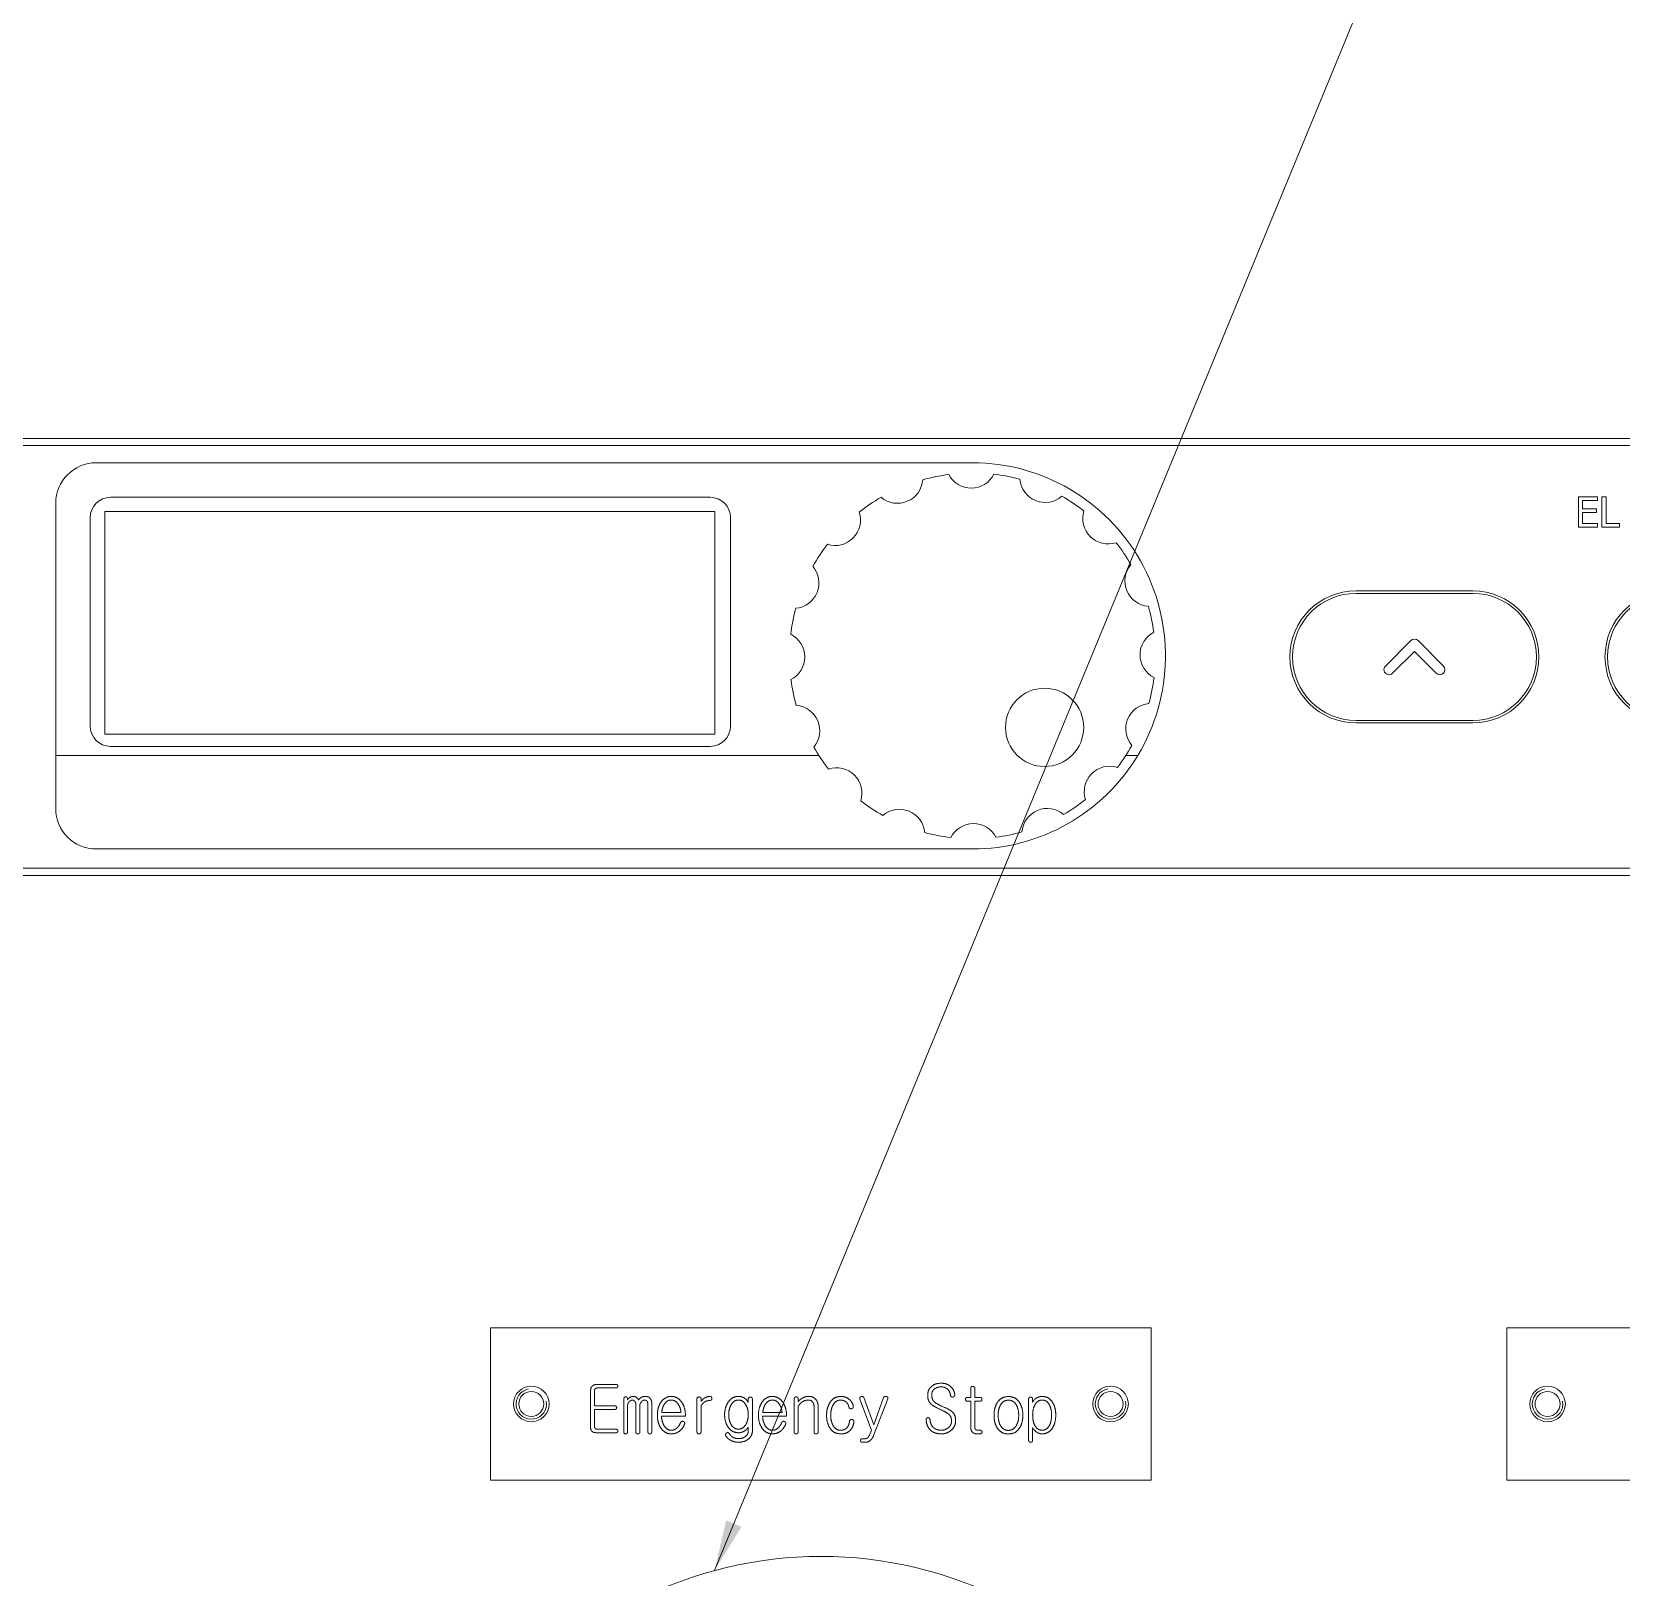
# Model space of a CAD drawing. Header units: inches. Extents: x 0 to 18221, y 0 to 6752.
# Drawn here: x 11158.6 to 11315, y 805.3 to 957.4 of the extents above; entities that cross this region are included whole.
import ezdxf

# ---------------------------------------------------------------- set-up
doc = ezdxf.new("R2010")
doc.units = ezdxf.units.IN
doc.header["$MEASUREMENT"] = 0
for name, color, linetype, lineweight in [('REMOTE_CONTROLBOX$0$가시적인 것(ISO)', 3, 'Continuous', 5), ('REMOTE_CONTROLBOX$0$가시적인 좁은 것(ISO)', 3, 'Continuous', 5), ('REMOTE_CONTROLBOX$0$기호(ISO)', 5, 'Continuous', 5)]:
    doc.layers.add(name, color=color, linetype=linetype, lineweight=lineweight)
doc.styles.add('REMOTE_CONTROLBOX$0$치수 텍스트_PSTEK_POSCO', font='isocp.shx')
doc.dimstyles.new('REMOTE_CONTROLBOX$0$치수_PSTEK_POSCO$7', dxfattribs={"dimscale": 2, "dimtxt": 6, "dimasz": 2.5, "dimexe": 2, "dimexo": 2.5, "dimgap": 1, "dimtad": 1, "dimrnd": 1e-08, "dimdsep": 46, "dimtxsty": 'REMOTE_CONTROLBOX$0$치수 텍스트_PSTEK_POSCO', "dimcen": 0.09, "dimdle": 10, "dimclrd": 7, "dimclre": 7, "dimclrt": 2, "dimadec": 1, "dimazin": 2, "dimtfac": 1, "dimtmove": 0, "dimatfit": 3, "dimfxl": 1, "dimtolj": 1, "dimlwd": -1, "dimlwe": -1, "dimarcsym": 0})

msp = doc.modelspace()

# ---------------------------------------------------------------- linework, layer by layer
at = {"layer": 'REMOTE_CONTROLBOX$0$가시적인 것(ISO)'}
for p, q in [((11074.2684, 917.3611), (11458.2684, 917.3611)), ((11456.9684, 916.6611), (11075.9684, 916.6611)), ((11164.9684, 914.9611), (11251.1684, 914.9611)), ((11160.9684, 886.1611), (11160.9684, 910.9611)), ((11225.3684, 911.5611), (11166.3684, 911.5611)), ((11310.8048, 911.6151), (11312.6817, 911.6151)), ((11310.8048, 908.6151), (11310.8048, 911.6151)), ((11311.2035, 911.2601), (11311.2035, 910.4384)), ((11312.6817, 911.2601), (11311.2035, 911.2601)), ((11311.2035, 910.4384), (11312.582, 910.4384)), ((11312.582, 910.4384), (11312.582, 910.0835)), ((11312.6817, 911.6151), (11312.6817, 911.2601)), ((11313.1193, 911.6151), (11313.518, 911.6151)), ((11313.1193, 908.6151), (11313.1193, 911.6151)), ((11313.518, 911.6151), (11313.518, 908.97)), ((11164.3684, 909.5611), (11164.3684, 889.0611)), ((11165.8184, 888.2611), (11165.8184, 910.1611)), ((11165.8184, 910.1611), (11225.8184, 910.1611)), ((11225.8184, 910.1611), (11225.8184, 888.2611)), ((11227.3684, 889.0611), (11227.3684, 909.5611)), ((11311.2035, 910.0835), (11311.2035, 908.97)), ((11312.582, 910.0835), (11311.2035, 910.0835)), ((11311.2035, 908.97), (11312.6817, 908.97)), ((11312.6817, 908.97), (11312.6817, 908.6151)), ((11313.518, 908.97), (11314.8575, 908.97)), ((11314.8575, 908.97), (11314.8575, 908.6151)), ((11312.6817, 908.6151), (11310.8048, 908.6151)), ((11314.8575, 908.6151), (11313.1193, 908.6151)), ((11288.9184, 902.3611), (11300.4184, 902.3611)), ((11300.4184, 902.1111), (11288.9184, 902.1111)), ((11291.8148, 894.9646), (11294.3148, 897.4646)), ((11294.6684, 896.404), (11292.5219, 894.2575)), ((11296.8148, 894.2575), (11294.6684, 896.404)), ((11295.0219, 897.4646), (11297.5219, 894.9646)), ((11288.9184, 889.6111), (11300.4184, 889.6111)), ((11300.4184, 889.3611), (11288.9184, 889.3611)), ((11225.8184, 888.2611), (11165.8184, 888.2611)), ((11166.3684, 887.0611), (11225.3684, 887.0611)), ((11236.07, 886.1611), (11160.9684, 886.1611)), ((11160.9684, 886.1611), (11160.9684, 880.9611)), ((11267.4459, 886.1611), (11266.2667, 886.1611)), ((11164.9684, 876.9611), (11251.1684, 876.9611)), ((11458.2684, 874.3611), (11074.2684, 874.3611)), ((11456.9684, 875.0611), (11075.9684, 875.0611)), ((11268.7684, 829.8611), (11203.7684, 829.8611)), ((11203.7684, 829.8611), (11203.7684, 814.8611)), ((11268.7684, 814.8611), (11268.7684, 829.8611)), ((11368.7684, 829.8611), (11303.7684, 829.8611)), ((11303.7684, 829.8611), (11303.7684, 814.8611)), ((11214.3176, 824.2871), (11216.0857, 824.2871)), ((11248.0741, 824.3972), (11248.1518, 824.3972)), ((11213.5922, 820.1485), (11213.5922, 823.5552)), ((11213.9937, 823.6588), (11213.9937, 822.1692)), ((11216.0857, 823.9308), (11214.2722, 823.9308)), ((11216.8694, 819.5979), (11216.8694, 822.8298)), ((11217.2515, 822.8428), (11217.2515, 822.7715)), ((11224.0715, 819.6174), (11224.0715, 822.8687)), ((11224.473, 822.8687), (11224.473, 822.6031)), ((11229.1233, 822.5125), (11229.1233, 822.8557)), ((11229.5248, 822.8557), (11229.5248, 819.7016)), ((11233.6375, 819.6109), (11233.6375, 822.8557)), ((11234.0391, 822.8492), (11234.0391, 822.6031)), ((11241.2476, 819.7728), (11240.1013, 822.8298)), ((11240.4899, 822.9982), (11241.4678, 820.2974)), ((11242.8538, 822.8751), (11241.4549, 819.2417)), ((11241.4678, 820.2974), (11242.4393, 822.9788)), ((11250.6518, 822.9917), (11251.008, 822.9917)), ((11251.008, 822.9917), (11251.008, 823.892)), ((11251.4095, 823.892), (11251.4095, 822.9917)), ((11251.4095, 822.9917), (11251.9406, 822.9917)), ((11256.701, 818.7948), (11256.701, 822.8298)), ((11257.1026, 822.8298), (11257.1026, 822.5513)), ((11213.9937, 822.1692), (11215.9756, 822.1692)), ((11213.9937, 821.813), (11213.9937, 820.1549)), ((11215.9756, 821.813), (11213.9937, 821.813)), ((11217.2515, 822.3052), (11217.2515, 819.6174)), ((11218.0611, 819.5979), (11218.0611, 822.2922)), ((11218.4432, 822.2858), (11218.4432, 819.585)), ((11219.2463, 819.6239), (11219.2463, 822.2599)), ((11219.6285, 822.2922), (11219.6285, 819.6368)), ((11222.9316, 821.1523), (11220.5805, 821.1523)), ((11220.6, 821.5086), (11222.4976, 821.5086)), ((11222.9316, 821.2495), (11222.9316, 821.1523)), ((11224.473, 822.1498), (11224.473, 819.6174)), ((11232.8798, 821.1523), (11230.5287, 821.1523)), ((11230.5481, 821.5086), (11232.4458, 821.5086)), ((11232.8798, 821.2495), (11232.8798, 821.1523)), ((11234.0391, 822.1498), (11234.0391, 819.6174)), ((11235.5935, 819.5915), (11235.5935, 822.0526)), ((11235.995, 822.1174), (11235.995, 819.5979)), ((11248.0676, 821.7935), (11248.0028, 821.8259)), ((11251.008, 822.6355), (11250.6518, 822.6355)), ((11251.008, 820.0384), (11251.008, 822.6355)), ((11251.4095, 822.6355), (11251.4095, 820.0643)), ((11251.9406, 822.6355), (11251.4095, 822.6355)), ((11216.0857, 819.5267), (11214.2334, 819.5267)), ((11214.2528, 819.8829), (11216.0857, 819.8829)), ((11229.1233, 819.6951), (11229.1233, 820.0772)), ((11241.0404, 819.2935), (11241.2476, 819.7728)), ((11251.6945, 819.7728), (11251.9277, 819.7728)), ((11257.1026, 819.9995), (11257.1026, 818.7819)), ((11240.3409, 818.9438), (11240.6323, 818.9438)), ((11240.6323, 818.5876), (11240.3409, 818.5876)), ((11251.9277, 819.4166), (11251.6233, 819.4166)), ((11203.7684, 814.8611), (11268.7684, 814.8611)), ((11303.7684, 814.8611), (11368.7684, 814.8611))]:
    msp.add_line(p, q, dxfattribs=at)
for centre, radius in [((11258.2789, 888.9297), 3.85), ((11207.7684, 822.3611), 1.75), ((11207.7684, 822.3611), 1.2295), ((11264.7684, 822.3611), 1.75), ((11264.7684, 822.3611), 1.2295), ((11307.7684, 822.3611), 1.75), ((11307.7684, 822.3611), 1.2295)]:
    msp.add_circle(centre, radius, dxfattribs=at)
for centre, radius, start, end in [((11164.9684, 910.9611), 4, 90, 180), ((11251.1684, 895.9611), 19, 328.949761, 90), ((11251.1684, 895.9611), 18, 97.424155, 105.717318), ((11251.062, 914.9608), 2.5, 207.402604, 333.238869), ((11251.1684, 895.9611), 18, 74.924155, 83.217318), ((11243.7992, 913.4738), 2.5, 229.902604, 355.738869), ((11258.341, 913.5552), 2.5, 184.902604, 310.738869), ((11166.3684, 909.5611), 2, 90, 180), ((11225.3684, 909.5611), 2, 0, 90), ((11251.1684, 895.9611), 18, 119.924155, 128.217318), ((11251.1684, 895.9611), 18, 52.424155, 60.717318), ((11264.528, 909.4711), 2.5, 162.402604, 288.238869), ((11237.6583, 909.3207), 2.5, 252.402604, 18.238869), ((11251.1684, 895.9611), 18, 29.924155, 38.217318), ((11251.1684, 895.9611), 18, 142.424155, 150.717318), ((11233.5742, 903.1337), 2.5, 274.902604, 40.738869), ((11268.6811, 903.3302), 2.5, 139.902604, 265.738869), ((11288.9184, 895.8611), 6.5, 90, 270), ((11288.9184, 895.8611), 6.25, 90, 270), ((11300.4184, 895.8611), 6.5, 270, 90), ((11300.4184, 895.8611), 6.25, 270, 90), ((11319.9184, 895.8611), 6.5, 90, 270), ((11319.9184, 895.8611), 6.25, 90, 270), ((11251.1684, 895.9611), 18, 164.924155, 173.217318), ((11251.1684, 895.9611), 18, 7.424155, 15.717318), ((11232.1687, 895.8547), 2.5, 297.402604, 63.238869), ((11270.1681, 896.0674), 2.5, 117.402604, 243.238869), ((11294.6684, 897.1111), 0.5, 45, 135), ((11292.1684, 894.6111), 0.5, 134.999999, 315), ((11297.1684, 894.6111), 0.5, 225, 45), ((11251.1684, 895.9611), 18, 187.424155, 195.717318), ((11251.1684, 895.9611), 18, 344.924155, 353.217318), ((11233.6556, 888.5919), 2.5, 319.902604, 85.738869), ((11268.7625, 888.7885), 2.5, 94.902604, 220.738869), ((11166.3684, 889.0611), 2, 180, 270), ((11225.3684, 889.0611), 2, 270, 0), ((11251.1684, 895.9611), 18, 209.924155, 218.217318), ((11251.1684, 895.9611), 18, 322.424155, 330.717318), ((11251.1684, 895.9611), 19, 270, 328.949761), ((11237.8087, 882.451), 2.5, 342.402604, 108.238869), ((11264.6784, 882.6015), 2.5, 72.402604, 198.238869), ((11164.9684, 880.9611), 4, 180, 270), ((11251.1684, 895.9611), 18, 232.424155, 240.717318), ((11243.9957, 878.3669), 2.5, 4.902604, 130.738869), ((11258.5375, 878.4483), 2.5, 49.902604, 175.738869), ((11251.1684, 895.9611), 18, 299.924155, 308.217318), ((11251.2747, 876.9614), 2.5, 27.402604, 153.238869), ((11251.1684, 895.9611), 18, 254.924155, 263.217318), ((11251.1684, 895.9611), 18, 277.424155, 285.717318), ((11236.2684, 767.3611), 40, 36.630498, 143.369502)]:
    msp.add_arc(centre, radius, start, end, dxfattribs=at)
for points in [[(11213.7671, 824.1187), (11213.9355, 824.2871), (11214.3176, 824.2871)], [(11216.0857, 824.2871), (11216.1764, 824.2871), (11216.2347, 824.2352)], [(11216.2347, 824.2352), (11216.2865, 824.1834), (11216.2865, 824.1122)], [(11247.1479, 824.0928), (11247.5041, 824.3972), (11248.0741, 824.3972)], [(11248.1518, 824.3972), (11248.7023, 824.3972), (11249.0715, 824.0345)], [(11213.5922, 823.5552), (11213.5922, 823.9438), (11213.7671, 824.1187)], [(11214.0585, 823.8531), (11213.9937, 823.7819), (11213.9937, 823.6588)], [(11214.2722, 823.9308), (11214.1362, 823.9308), (11214.0585, 823.8531)], [(11216.2347, 823.9891), (11216.1829, 823.9308), (11216.0857, 823.9308)], [(11216.2865, 824.1122), (11216.2865, 824.0409), (11216.2347, 823.9891)], [(11216.8694, 822.8298), (11216.8694, 822.9399), (11216.9277, 823.0047)], [(11216.9277, 823.0047), (11216.9795, 823.063), (11217.0572, 823.063)], [(11217.0572, 823.063), (11217.1349, 823.063), (11217.1868, 823.0047)], [(11217.1868, 823.0047), (11217.2515, 822.9464), (11217.2515, 822.8428)], [(11217.2515, 822.7715), (11217.3292, 822.9011), (11217.4393, 822.9852)], [(11217.4393, 822.9852), (11217.6013, 823.1018), (11217.7826, 823.1018)], [(11217.7308, 822.7456), (11217.5818, 822.7456), (11217.4458, 822.6226)], [(11217.9575, 822.6096), (11217.8603, 822.7456), (11217.7308, 822.7456)], [(11217.7826, 823.1018), (11217.964, 823.1018), (11218.1259, 822.9917)], [(11218.1259, 822.9917), (11218.2684, 822.8881), (11218.3202, 822.7391)], [(11218.3202, 822.7391), (11218.4497, 822.927), (11218.5987, 823.0112)], [(11218.5987, 823.0112), (11218.7671, 823.1018), (11219.0002, 823.1018)], [(11218.9031, 822.7456), (11218.7671, 822.7456), (11218.6375, 822.6096)], [(11219.1557, 822.629), (11219.0715, 822.7456), (11218.9031, 822.7456)], [(11219.0002, 823.1018), (11219.3046, 823.1018), (11219.4665, 822.9075)], [(11219.4665, 822.9075), (11219.6285, 822.7068), (11219.6285, 822.2922)], [(11220.5222, 822.5319), (11220.9108, 823.1018), (11221.5456, 823.1018)], [(11221.5456, 822.7456), (11221.1181, 822.7456), (11220.8526, 822.3246)], [(11221.5456, 823.1018), (11222.1738, 823.1018), (11222.5689, 822.5319)], [(11222.2386, 822.3182), (11221.9665, 822.7456), (11221.5456, 822.7456)], [(11224.0715, 822.8687), (11224.0715, 822.9529), (11224.1298, 823.0047)], [(11224.1298, 823.0047), (11224.188, 823.05), (11224.2722, 823.05)], [(11224.2722, 823.05), (11224.35, 823.05), (11224.4083, 823.0112)], [(11224.4083, 823.0112), (11224.473, 822.9593), (11224.473, 822.8687)], [(11224.473, 822.6031), (11224.6349, 822.8298), (11224.8228, 822.9464)], [(11225.3733, 822.7068), (11225.0559, 822.7068), (11224.8098, 822.5448)], [(11224.8228, 822.9464), (11225.0754, 823.1018), (11225.3862, 823.1018)], [(11225.4963, 822.7715), (11225.451, 822.7068), (11225.3733, 822.7068)], [(11225.3862, 823.1018), (11225.451, 823.1018), (11225.4899, 823.0435)], [(11225.4899, 823.0435), (11225.5352, 822.9852), (11225.5352, 822.9075)], [(11225.5352, 822.9075), (11225.5352, 822.8233), (11225.4963, 822.7715)], [(11227.1414, 822.5384), (11227.53, 823.1018), (11228.1647, 823.1018)], [(11228.1583, 822.7456), (11227.7178, 822.7456), (11227.4393, 822.2922)], [(11228.8642, 822.2922), (11228.5922, 822.7456), (11228.1583, 822.7456)], [(11228.1647, 823.1018), (11228.4562, 823.1018), (11228.7023, 822.9593)], [(11228.7023, 822.9593), (11228.9614, 822.8039), (11229.1233, 822.5125)], [(11229.1233, 822.8557), (11229.1233, 822.9464), (11229.1816, 822.9982)], [(11229.1816, 822.9982), (11229.2399, 823.0435), (11229.3241, 823.0435)], [(11229.3241, 823.0435), (11229.4018, 823.0435), (11229.4601, 822.9982)], [(11229.4601, 822.9982), (11229.5248, 822.9464), (11229.5248, 822.8557)], [(11230.4704, 822.5319), (11230.859, 823.1018), (11231.4937, 823.1018)], [(11231.4937, 822.7456), (11231.0663, 822.7456), (11230.8007, 822.3246)], [(11231.4937, 823.1018), (11232.122, 823.1018), (11232.5171, 822.5319)], [(11232.1868, 822.3182), (11231.9147, 822.7456), (11231.4937, 822.7456)], [(11233.6375, 822.8557), (11233.6375, 822.9529), (11233.6958, 823.0047)], [(11233.6958, 823.0047), (11233.7541, 823.0565), (11233.8383, 823.0565)], [(11233.8383, 823.0565), (11233.916, 823.0565), (11233.9743, 823.0047)], [(11233.9743, 823.0047), (11234.0391, 822.9464), (11234.0391, 822.8492)], [(11234.0391, 822.6031), (11234.2075, 822.7909), (11234.4083, 822.914)], [(11235.0365, 822.7456), (11234.6673, 822.7456), (11234.3694, 822.5189)], [(11234.4083, 822.914), (11234.7321, 823.1018), (11235.0948, 823.1018)], [(11235.4575, 822.5384), (11235.315, 822.7456), (11235.0365, 822.7456)], [(11235.0948, 823.1018), (11235.438, 823.1018), (11235.6842, 822.8881)], [(11235.6842, 822.8881), (11235.995, 822.6226), (11235.995, 822.1174)], [(11237.1803, 822.5319), (11237.5689, 823.1018), (11238.236, 823.1018)], [(11238.2101, 822.7456), (11237.7502, 822.7456), (11237.4782, 822.2858)], [(11238.7412, 822.5513), (11238.508, 822.7456), (11238.2101, 822.7456)], [(11238.236, 823.1018), (11238.7217, 823.1018), (11239.0779, 822.7909)], [(11239.0779, 822.7909), (11239.4083, 822.4995), (11239.4536, 822.1174)], [(11240.1013, 822.8298), (11240.0624, 822.914), (11240.1077, 822.9852)], [(11240.1077, 822.9852), (11240.1401, 823.05), (11240.2243, 823.0824)], [(11240.2243, 823.0824), (11240.302, 823.1213), (11240.3733, 823.1018)], [(11240.3733, 823.1018), (11240.4575, 823.0824), (11240.4899, 822.9982)], [(11242.4393, 822.9788), (11242.4652, 823.063), (11242.5494, 823.0889)], [(11242.5494, 823.0889), (11242.6272, 823.1148), (11242.7114, 823.0954)], [(11242.7114, 823.0954), (11242.7956, 823.0759), (11242.8344, 823.0176)], [(11242.8344, 823.0176), (11242.8798, 822.9529), (11242.8538, 822.8751)], [(11246.7722, 823.186), (11246.7722, 823.7689), (11247.1479, 824.0928)], [(11247.1155, 822.3376), (11246.7722, 822.6549), (11246.7722, 823.186)], [(11247.4588, 823.8466), (11247.1738, 823.6329), (11247.1738, 823.3026)], [(11247.1738, 823.3026), (11247.1738, 822.8492), (11247.3551, 822.6355)], [(11248.0935, 824.0409), (11247.7308, 824.0409), (11247.4588, 823.8466)], [(11248.7088, 823.8272), (11248.4497, 824.0409), (11248.0935, 824.0409)], [(11249.0132, 823.2055), (11248.9808, 823.5941), (11248.7088, 823.8272)], [(11249.0909, 823.0694), (11249.0197, 823.1148), (11249.0132, 823.2055)], [(11249.0715, 824.0345), (11249.3953, 823.7171), (11249.4342, 823.2897)], [(11249.2399, 823.0306), (11249.1557, 823.0241), (11249.0909, 823.0694)], [(11249.3823, 823.1083), (11249.3305, 823.0435), (11249.2399, 823.0306)], [(11249.4342, 823.2897), (11249.4406, 823.1796), (11249.3823, 823.1083)], [(11250.5028, 822.8169), (11250.5028, 822.9917), (11250.6518, 822.9917)], [(11250.6518, 822.6355), (11250.5028, 822.6355), (11250.5028, 822.8169)], [(11251.008, 823.892), (11251.008, 823.9891), (11251.0663, 824.0409)], [(11251.0663, 824.0409), (11251.1246, 824.0863), (11251.2088, 824.0863)], [(11251.2088, 824.0863), (11251.2865, 824.0863), (11251.3448, 824.0409)], [(11251.3448, 824.0409), (11251.4095, 823.9891), (11251.4095, 823.892)], [(11251.9406, 822.9917), (11252.1155, 822.9917), (11252.1155, 822.8169)], [(11252.1155, 822.8169), (11252.109, 822.6355), (11251.9406, 822.6355)], [(11253.6375, 822.5189), (11254.0261, 823.0889), (11254.7191, 823.0889)], [(11254.7191, 822.7327), (11254.2204, 822.7327), (11253.9484, 822.2728)], [(11254.7191, 823.0889), (11255.4121, 823.0889), (11255.7943, 822.5189)], [(11255.4834, 822.2728), (11255.2114, 822.7327), (11254.7191, 822.7327)], [(11256.701, 822.8298), (11256.701, 822.9399), (11256.7658, 822.9982)], [(11256.7658, 822.9982), (11256.8176, 823.0435), (11256.9018, 823.0435)], [(11256.9018, 823.0435), (11256.9795, 823.0371), (11257.0378, 822.9852)], [(11257.0378, 822.9852), (11257.1026, 822.927), (11257.1026, 822.8298)], [(11257.1026, 822.5513), (11257.2386, 822.7845), (11257.4652, 822.9334)], [(11258.0417, 822.7456), (11257.5818, 822.7456), (11257.3292, 822.2858)], [(11257.4652, 822.9334), (11257.7308, 823.1018), (11258.0417, 823.1018)], [(11258.0417, 823.1018), (11258.6829, 823.1018), (11259.0456, 822.5319)], [(11258.7412, 822.2858), (11258.4886, 822.7456), (11258.0417, 822.7456)], [(11215.9756, 822.1692), (11216.0598, 822.1692), (11216.1181, 822.1174)], [(11216.1181, 821.8713), (11216.0663, 821.813), (11215.9756, 821.813)], [(11216.1181, 822.1174), (11216.1634, 822.0656), (11216.1699, 821.9943)], [(11216.1699, 821.9943), (11216.1699, 821.9231), (11216.1181, 821.8713)], [(11217.4458, 822.6226), (11217.3098, 822.4995), (11217.2515, 822.3052)], [(11218.0611, 822.2922), (11218.0611, 822.4736), (11217.9575, 822.6096)], [(11218.6375, 822.6096), (11218.5145, 822.4801), (11218.4432, 822.2858)], [(11219.2463, 822.2599), (11219.2463, 822.5125), (11219.1557, 822.629)], [(11220.1725, 821.2495), (11220.1725, 822.0073), (11220.5222, 822.5319)], [(11220.5222, 819.9865), (11220.1725, 820.5047), (11220.1725, 821.2495)], [(11220.5805, 821.1523), (11220.6064, 820.6083), (11220.8396, 820.2197)], [(11220.8526, 822.3246), (11220.6323, 821.9749), (11220.6, 821.5086)], [(11222.4976, 821.5086), (11222.4652, 821.9619), (11222.2386, 822.3182)], [(11222.5689, 822.5319), (11222.9316, 822.0008), (11222.9316, 821.2495)], [(11224.8098, 822.5448), (11224.5896, 822.4023), (11224.473, 822.1498)], [(11226.7917, 821.3078), (11226.7917, 822.0202), (11227.1414, 822.5384)], [(11227.1414, 820.0707), (11226.7917, 820.5759), (11226.7917, 821.3078)], [(11227.4393, 822.2922), (11227.1932, 821.8777), (11227.1932, 821.3143)], [(11227.1932, 821.3143), (11227.1932, 820.7249), (11227.4393, 820.3169)], [(11229.1168, 821.3143), (11229.1168, 821.8777), (11228.8642, 822.2922)], [(11228.8642, 820.3169), (11229.1168, 820.7249), (11229.1168, 821.3143)], [(11230.1207, 821.2495), (11230.1207, 822.0073), (11230.4704, 822.5319)], [(11230.4704, 819.9865), (11230.1207, 820.5047), (11230.1207, 821.2495)], [(11230.5287, 821.1523), (11230.5546, 820.6083), (11230.7878, 820.2197)], [(11230.8007, 822.3246), (11230.5805, 821.9749), (11230.5481, 821.5086)], [(11232.4458, 821.5086), (11232.4134, 821.9619), (11232.1868, 822.3182)], [(11232.5171, 822.5319), (11232.8798, 822.0008), (11232.8798, 821.2495)], [(11234.3694, 822.5189), (11234.2075, 822.3894), (11234.0391, 822.1498)], [(11235.5935, 822.0526), (11235.5935, 822.357), (11235.4575, 822.5384)], [(11236.8241, 821.2495), (11236.8241, 822.0073), (11237.1803, 822.5319)], [(11237.1608, 819.9671), (11236.8241, 820.4658), (11236.8241, 821.2495)], [(11237.4782, 822.2858), (11237.2321, 821.8713), (11237.2321, 821.256)], [(11237.2321, 821.256), (11237.2321, 820.6277), (11237.4782, 820.2132)], [(11239.0132, 822.072), (11238.9678, 822.357), (11238.7412, 822.5513)], [(11239.0974, 821.9231), (11239.0261, 821.9749), (11239.0132, 822.072)], [(11239.2528, 821.8842), (11239.1686, 821.8777), (11239.0974, 821.9231)], [(11239.3953, 821.9555), (11239.3435, 821.8972), (11239.2528, 821.8842)], [(11239.4536, 822.1174), (11239.4601, 822.0267), (11239.3953, 821.9555)], [(11248.0028, 821.8259), (11247.3357, 822.1368), (11247.1155, 822.3376)], [(11247.3551, 822.6355), (11247.5365, 822.4218), (11248.1453, 822.1498)], [(11248.8772, 821.3272), (11248.6958, 821.4956), (11248.0676, 821.7935)], [(11248.1453, 822.1498), (11248.9419, 821.8), (11249.1751, 821.5928)], [(11249.1233, 820.6796), (11249.1233, 821.0941), (11248.8772, 821.3272)], [(11249.1751, 821.5928), (11249.5248, 821.2884), (11249.5248, 820.7184)], [(11253.3007, 821.243), (11253.3007, 822.0137), (11253.6375, 822.5189)], [(11253.6375, 819.9736), (11253.3007, 820.4788), (11253.3007, 821.243)], [(11253.9484, 822.2728), (11253.7088, 821.8713), (11253.7088, 821.243)], [(11253.7088, 821.243), (11253.7088, 820.6277), (11253.9484, 820.2197)], [(11255.7295, 821.243), (11255.7295, 821.8713), (11255.4834, 822.2728)], [(11255.4834, 820.2197), (11255.7295, 820.6277), (11255.7295, 821.243)], [(11255.7943, 822.5189), (11256.1375, 822.0137), (11256.1375, 821.243)], [(11256.1375, 821.243), (11256.1375, 820.4788), (11255.7943, 819.9736)], [(11257.3292, 822.2858), (11257.1026, 821.8777), (11257.1026, 821.256)], [(11257.1026, 821.256), (11257.1026, 820.6407), (11257.3292, 820.2327)], [(11258.9678, 821.256), (11258.9678, 821.8777), (11258.7412, 822.2858)], [(11258.7412, 820.2327), (11258.9678, 820.6407), (11258.9678, 821.256)], [(11259.0456, 822.5319), (11259.3759, 822.0267), (11259.3759, 821.2625)], [(11259.3759, 821.2625), (11259.3759, 820.4982), (11259.0456, 819.993)], [(11213.7347, 819.6757), (11213.5922, 819.8117), (11213.5922, 820.1485)], [(11214.2334, 819.5267), (11213.8772, 819.5267), (11213.7347, 819.6757)], [(11213.9937, 820.1549), (11213.9937, 820.0189), (11214.065, 819.9542)], [(11214.065, 819.9542), (11214.1298, 819.8829), (11214.2528, 819.8829)], [(11216.0857, 819.8829), (11216.1829, 819.8829), (11216.2476, 819.8311)], [(11216.2476, 819.585), (11216.1829, 819.5267), (11216.0857, 819.5267)], [(11216.2476, 819.8311), (11216.2994, 819.7793), (11216.2994, 819.708)], [(11216.2994, 819.708), (11216.2994, 819.6368), (11216.2476, 819.585)], [(11216.9277, 819.4555), (11216.8694, 819.5073), (11216.8694, 819.5979)], [(11217.2515, 819.6174), (11217.2515, 819.5267), (11217.1868, 819.4684)], [(11218.1194, 819.4555), (11218.0611, 819.5073), (11218.0611, 819.5979)], [(11218.4432, 819.585), (11218.4432, 819.5073), (11218.3785, 819.4555)], [(11219.3046, 819.4619), (11219.2463, 819.5202), (11219.2463, 819.6239)], [(11219.6285, 819.6368), (11219.6285, 819.5332), (11219.5637, 819.4684)], [(11221.5456, 819.4166), (11220.9108, 819.4166), (11220.5222, 819.9865)], [(11220.8396, 820.2197), (11221.1116, 819.7728), (11221.5456, 819.7728)], [(11221.5456, 819.7728), (11221.8759, 819.7728), (11222.109, 819.9995)], [(11222.3163, 819.6627), (11221.9795, 819.4166), (11221.5456, 819.4166)], [(11222.109, 819.9995), (11222.2969, 820.1679), (11222.4458, 820.5047)], [(11222.8474, 820.3557), (11222.6531, 819.9088), (11222.3163, 819.6627)], [(11222.4458, 820.5047), (11222.4847, 820.6018), (11222.5754, 820.6407)], [(11222.5754, 820.6407), (11222.6531, 820.6666), (11222.7308, 820.6342)], [(11222.7308, 820.6342), (11222.8085, 820.6083), (11222.8474, 820.5371)], [(11222.8474, 820.5371), (11222.8862, 820.4529), (11222.8474, 820.3557)], [(11224.1298, 819.4619), (11224.0715, 819.5202), (11224.0715, 819.6174)], [(11224.473, 819.6174), (11224.473, 819.5267), (11224.4083, 819.4684)], [(11226.986, 819.5137), (11227.0572, 819.5591), (11227.1285, 819.5397)], [(11227.1285, 819.5397), (11227.2062, 819.5267), (11227.2515, 819.449)], [(11228.1647, 819.5267), (11227.5235, 819.5267), (11227.1414, 820.0707)], [(11227.4393, 820.3169), (11227.7114, 819.8829), (11228.1583, 819.8829)], [(11228.1583, 819.8829), (11228.5987, 819.8829), (11228.8642, 820.3169)], [(11228.7476, 819.7016), (11228.4756, 819.5267), (11228.1647, 819.5267)], [(11229.1233, 820.0772), (11228.9873, 819.8505), (11228.7476, 819.7016)], [(11228.8707, 819.1834), (11229.1233, 819.3972), (11229.1233, 819.6951)], [(11229.5248, 819.7016), (11229.5248, 819.2547), (11229.1686, 818.9438)], [(11231.4937, 819.4166), (11230.859, 819.4166), (11230.4704, 819.9865)], [(11230.7878, 820.2197), (11231.0598, 819.7728), (11231.4937, 819.7728)], [(11231.4937, 819.7728), (11231.8241, 819.7728), (11232.0572, 819.9995)], [(11232.2645, 819.6627), (11231.9277, 819.4166), (11231.4937, 819.4166)], [(11232.0572, 819.9995), (11232.245, 820.1679), (11232.394, 820.5047)], [(11232.7956, 820.3557), (11232.6013, 819.9088), (11232.2645, 819.6627)], [(11232.394, 820.5047), (11232.4329, 820.6018), (11232.5235, 820.6407)], [(11232.5235, 820.6407), (11232.6013, 820.6666), (11232.679, 820.6342)], [(11232.679, 820.6342), (11232.7567, 820.6083), (11232.7956, 820.5371)], [(11232.7956, 820.5371), (11232.8344, 820.4529), (11232.7956, 820.3557)], [(11233.6958, 819.4619), (11233.6375, 819.5137), (11233.6375, 819.6109)], [(11234.0391, 819.6174), (11234.0391, 819.5267), (11233.9743, 819.4684)], [(11235.6518, 819.4555), (11235.5935, 819.5073), (11235.5935, 819.5915)], [(11235.995, 819.5979), (11235.995, 819.5137), (11235.9303, 819.4619)], [(11238.236, 819.4166), (11237.5365, 819.4166), (11237.1608, 819.9671)], [(11237.4782, 820.2132), (11237.7437, 819.7728), (11238.2101, 819.7728)], [(11238.2101, 819.7728), (11238.5728, 819.7728), (11238.793, 819.9801)], [(11239.1233, 819.7404), (11238.78, 819.4166), (11238.236, 819.4166)], [(11238.793, 819.9801), (11239.0261, 820.2003), (11239.0715, 820.6148)], [(11239.0715, 820.6148), (11239.0779, 820.7314), (11239.1557, 820.7897)], [(11239.5119, 820.5824), (11239.4406, 820.0513), (11239.1233, 819.7404)], [(11239.1557, 820.7897), (11239.2204, 820.8415), (11239.3111, 820.8285)], [(11239.3111, 820.8285), (11239.4018, 820.8156), (11239.4601, 820.7508)], [(11239.4601, 820.7508), (11239.5248, 820.6796), (11239.5119, 820.5824)], [(11246.6168, 820.7767), (11246.6038, 820.8803), (11246.6621, 820.9451)], [(11247.109, 819.7275), (11246.6816, 820.0707), (11246.6168, 820.7767)], [(11246.6621, 820.9451), (11246.714, 821.0034), (11246.7917, 821.0163)], [(11246.7917, 821.0163), (11246.8694, 821.0228), (11246.9277, 820.9775)], [(11246.9277, 820.9775), (11246.9925, 820.9192), (11247.0054, 820.8091)], [(11247.0054, 820.8091), (11247.0572, 820.2715), (11247.3746, 820.006)], [(11248.1453, 819.4166), (11247.4847, 819.4166), (11247.109, 819.7275)], [(11247.3746, 820.006), (11247.6531, 819.7728), (11248.1323, 819.7728)], [(11248.1323, 819.7728), (11248.4562, 819.7728), (11248.7541, 819.9865)], [(11249.0585, 819.7534), (11248.6505, 819.4166), (11248.1453, 819.4166)], [(11248.7541, 819.9865), (11249.1233, 820.2456), (11249.1233, 820.6796)], [(11249.5248, 820.7184), (11249.5248, 820.1355), (11249.0585, 819.7534)], [(11251.157, 819.6109), (11251.008, 819.7858), (11251.008, 820.0384)], [(11251.6233, 819.4166), (11251.3254, 819.4166), (11251.157, 819.6109)], [(11251.4095, 820.0643), (11251.4095, 819.9477), (11251.4743, 819.87)], [(11251.4743, 819.87), (11251.552, 819.7728), (11251.6945, 819.7728)], [(11251.9277, 819.7728), (11252.0184, 819.7728), (11252.0766, 819.721)], [(11252.0766, 819.721), (11252.1285, 819.6692), (11252.1285, 819.5979)], [(11252.1285, 819.5979), (11252.1285, 819.5267), (11252.0766, 819.4749)], [(11254.7191, 819.4036), (11254.0261, 819.4036), (11253.6375, 819.9736)], [(11253.9484, 820.2197), (11254.2204, 819.7599), (11254.7191, 819.7599)], [(11254.7191, 819.7599), (11255.2114, 819.7599), (11255.4834, 820.2197)], [(11255.7943, 819.9736), (11255.4121, 819.4036), (11254.7191, 819.4036)], [(11257.5365, 819.5656), (11257.3033, 819.708), (11257.1026, 819.9995)], [(11257.3292, 820.2327), (11257.5818, 819.7728), (11258.0417, 819.7728)], [(11258.0417, 819.4166), (11257.7632, 819.4166), (11257.5365, 819.5656)], [(11258.0417, 819.7728), (11258.4886, 819.7728), (11258.7412, 820.2327)], [(11259.0456, 819.993), (11258.6829, 819.4166), (11258.0417, 819.4166)], [(11217.0572, 819.4101), (11216.9795, 819.4101), (11216.9277, 819.4555)], [(11217.1868, 819.4684), (11217.1349, 819.4166), (11217.0572, 819.4101)], [(11218.2489, 819.4101), (11218.1712, 819.4101), (11218.1194, 819.4555)], [(11218.3785, 819.4555), (11218.3266, 819.4101), (11218.2489, 819.4101)], [(11219.4342, 819.4101), (11219.3564, 819.4036), (11219.3046, 819.4619)], [(11219.5637, 819.4684), (11219.5119, 819.4101), (11219.4342, 819.4101)], [(11224.2722, 819.4166), (11224.188, 819.4166), (11224.1298, 819.4619)], [(11224.4083, 819.4684), (11224.35, 819.4166), (11224.2722, 819.4166)], [(11226.9083, 819.2417), (11226.8564, 819.3259), (11226.8888, 819.4036)], [(11226.8888, 819.4036), (11226.9147, 819.4749), (11226.986, 819.5137)], [(11227.4329, 818.756), (11227.0831, 818.9244), (11226.9083, 819.2417)], [(11227.2515, 819.449), (11227.3681, 819.2158), (11227.5948, 819.0863)], [(11228.1583, 818.5941), (11227.7502, 818.5941), (11227.4329, 818.756)], [(11227.5948, 819.0863), (11227.8344, 818.9503), (11228.1647, 818.9503)], [(11229.1686, 818.9438), (11228.7865, 818.5941), (11228.1583, 818.5941)], [(11228.1647, 818.9503), (11228.5987, 818.9503), (11228.8707, 819.1834)], [(11233.8383, 819.4101), (11233.7541, 819.4101), (11233.6958, 819.4619)], [(11233.9743, 819.4684), (11233.916, 819.4166), (11233.8383, 819.4101)], [(11235.7943, 819.4101), (11235.7101, 819.4101), (11235.6518, 819.4555)], [(11235.9303, 819.4619), (11235.872, 819.4166), (11235.7943, 819.4101)], [(11240.1466, 818.7689), (11240.1466, 818.8402), (11240.1919, 818.892)], [(11240.1919, 818.6459), (11240.1466, 818.6977), (11240.1466, 818.7689)], [(11240.1919, 818.892), (11240.2437, 818.9438), (11240.3409, 818.9438)], [(11240.3409, 818.5876), (11240.2437, 818.5876), (11240.1919, 818.6459)], [(11240.6323, 818.9438), (11240.7748, 818.9438), (11240.859, 819.028)], [(11241.0987, 818.7495), (11240.8979, 818.5876), (11240.6323, 818.5876)], [(11240.859, 819.028), (11240.9368, 819.0928), (11241.0404, 819.2935)], [(11241.4549, 819.2417), (11241.3059, 818.9114), (11241.0987, 818.7495)], [(11252.0766, 819.4749), (11252.0184, 819.4166), (11251.9277, 819.4166)], [(11256.7593, 818.6394), (11256.701, 818.6977), (11256.701, 818.7948)], [(11256.9018, 818.5876), (11256.8176, 818.5876), (11256.7593, 818.6394)], [(11257.0378, 818.6329), (11256.9795, 818.5876), (11256.9018, 818.5876)], [(11257.1026, 818.7819), (11257.1026, 818.6912), (11257.0378, 818.6329)]]:
    msp.add_open_spline(points, degree=2, dxfattribs=at)
at = {"layer": 'REMOTE_CONTROLBOX$0$가시적인 좁은 것(ISO)'}
for centre in [(11207.7684, 822.3611), (11264.7684, 822.3611), (11307.7684, 822.3611)]:
    msp.add_arc(centre, 1.5, 100, 10, dxfattribs=at)

# ---------------------------------------------------------------- leaders
at = {"layer": 'REMOTE_CONTROLBOX$0$기호(ISO)', "color": 7, "annotation_type": 0, "has_hookline": 1, "hookline_direction": 0, "text_width": 121.6096}
msp.add_leader([(11225.7952, 805.9656), (11353.2385, 1115.0572), (11358.2385, 1115.0572)], dimstyle='REMOTE_CONTROLBOX$0$치수_PSTEK_POSCO$7', override={"dimtad": 0}, dxfattribs=at)

doc.saveas('drawing.dxf')
